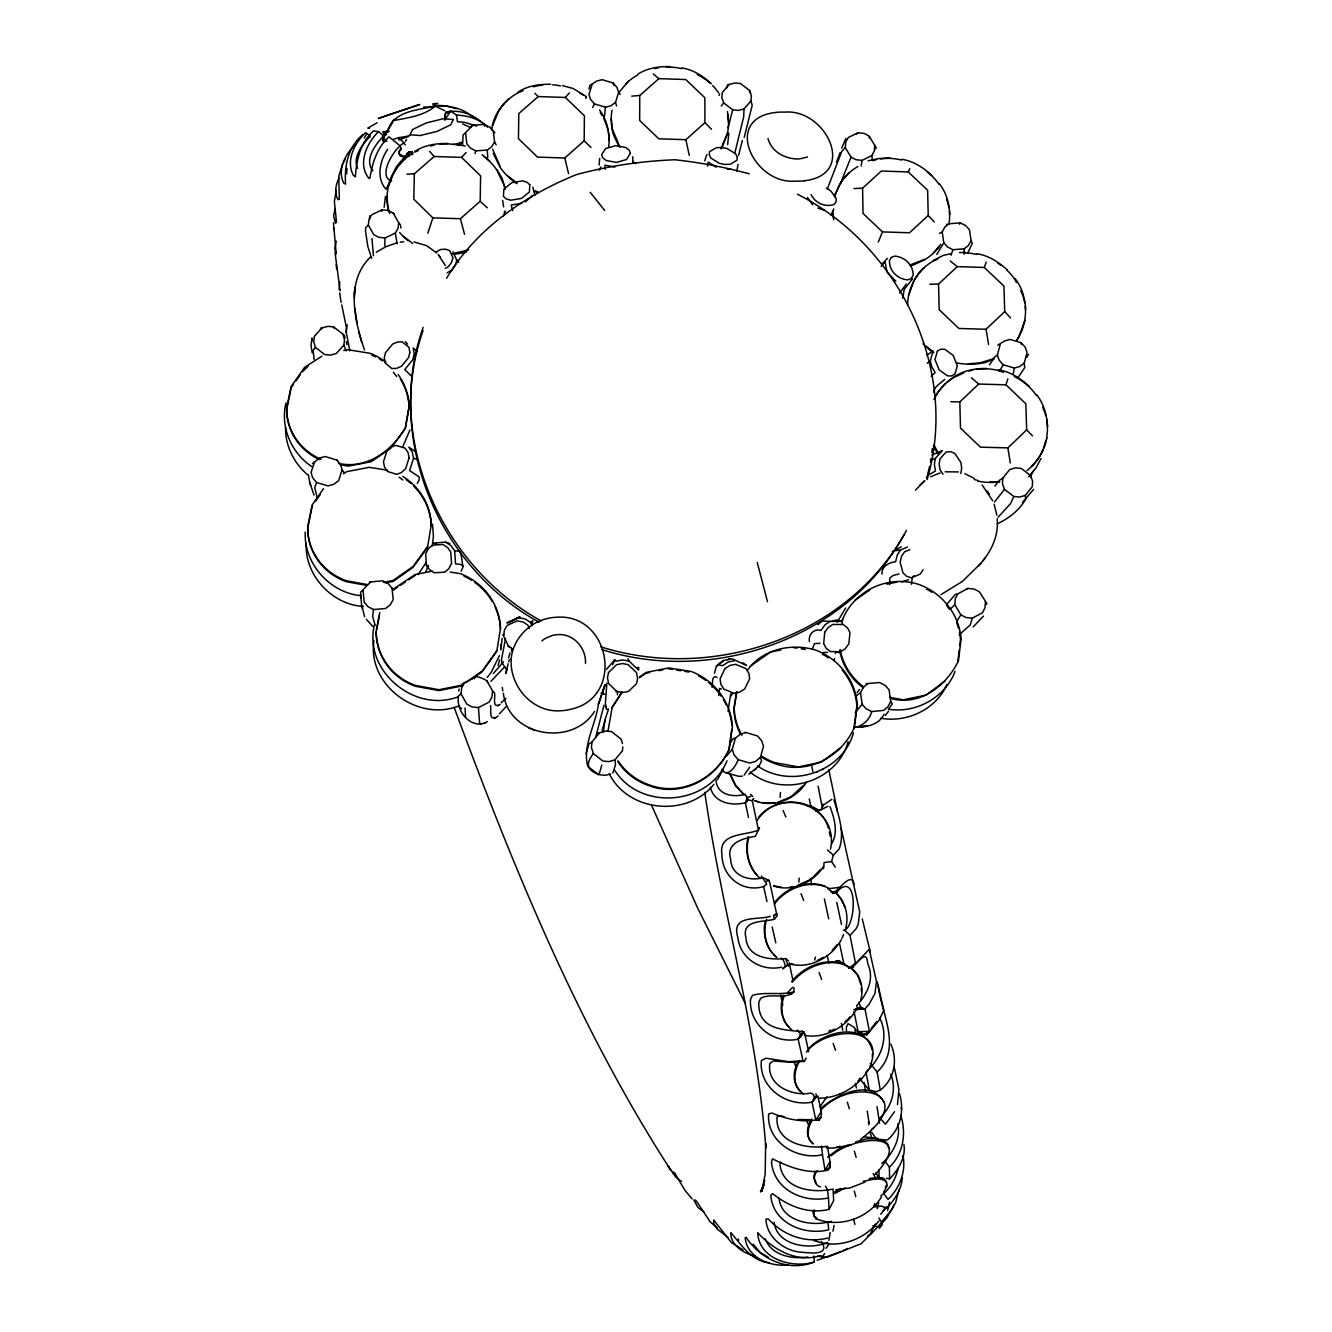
<?xml version="1.0" encoding="UTF-8"?>
<svg xmlns="http://www.w3.org/2000/svg" width="1332" height="1332" viewBox="0 0 1332 1332"><rect width="100%" height="100%" fill="white"/><g stroke="black" fill="none" stroke-linecap="round" stroke-linejoin="round"><path stroke-width="1.5" d="M585.464 663.453C586.446 648.151 573.376 633.2 557.592 634.648A23.626 23.377 45 0 0 552.33 635.481L546.22 637.928A23.443 23.193 46.4 0 0 541.891 640.925M658.857 78.621L639.743 95.538L639.676 120.463L658.791 138.794L685.88 139.694L704.944 122.644L704.861 97.752L685.78 79.554L658.857 78.621L653.279 73.926M886.413 1178.271L889.56 1178.953L889.41 1167.148L884.731 1160.871C893.889 1151.314 900.948 1137.461 897.751 1123.975M462.537 145.404L463.086 135.015L472.977 125.241L484.448 124.442L489.81 127.239L494.805 132.717M603.163 693.855L603.18 691.391M818.081 1096.153C818.264 1102.28 823.992 1113.918 820.046 1117.848M320.596 329.437L320.596 328.305L327.988 326.323L333.733 326.973L344.389 335.298L344.921 338.078M591.042 147.452L584.182 140.826L584.382 115.767L565.351 97.469L538.228 96.553L534.881 93.34M414.369 173.776L413.786 199.201L432.867 217.865L460.406 218.714L480.186 201.299L480.619 175.907L461.571 157.392L434.182 156.493L414.369 173.776L406.909 174.176M487.762 157.609L487.279 150.05L491.658 146.853L494.555 141.958L493.389 131.352M409.024 152.031L412.137 151.865M794.122 987.844L793.622 992.29M484.548 126.174L484.448 124.442M474.358 678.721C474.808 673.909 484.315 679.42 486.779 680.635L492.557 690.942L491.924 697.086L489.127 702.114L478.454 707.592L479.57 722.826L481.385 724.059L485.131 722.577M882.084 574.159C881.018 566.55 889.21 562.304 895.637 561.771L897.202 555.094L900.515 549.999L907.408 547.086M997.385 523.909C997.352 537.545 991.274 550.532 982.766 560.938M825.39 1186.163L827.438 1189.659L828.471 1197.918C803.696 1203.495 773.909 1189.792 771.478 1162.087L772.477 1158.857C789.426 1167.182 807.991 1174.741 827.588 1170.179L829.653 1167.781L829.903 1161.604L827.522 1146.253C807.292 1149.416 775.091 1143.555 777.022 1116.965L779.536 1115.766L783.982 1116.549M349.833 350.882L346.07 331.452L347.219 324.808M718.764 695.554L719.563 688.344L721.395 689.144M333.882 227.655L336.23 253.946L334.732 248.901L336.297 241.159M841.175 828.421L859.723 911.887L858.224 924.242L856.126 928.687L850.016 935.38L855.46 963.086L852.264 968.081L851.747 967.398L869.263 949.35L876.473 981.484L874.924 993.539L869.28 1003.945L864.967 1009.073L853.629 1009.673M933.849 392.457C933.982 386.23 941.008 383.25 944.754 379.304M381.518 211.338L382.118 209.84L388.261 210.556L393.256 213.17L398.718 222.794L398.035 228.471L395.288 233.083L384.948 238.012L384.815 245.821M610.572 773.959L605.377 775.357L598.684 774.641L587.762 766.399L588.111 763.852M872.31 1056.626L872.493 1053.462M1002.796 478.171L1002.447 483.633L1004.461 489.343L1013.802 496.486L1019.496 497.069L1025.34 495.387L1032.283 486.729L1032.616 481.268L1030.585 475.574L1021.261 468.448L1015.567 467.865L1009.756 469.53L1002.796 478.171L999.15 480.436M780.152 797.335L780.469 792.49M985.38 601.798L984.997 607.825L982.467 612.753L972.31 618.165L966.05 617.532L960.855 614.868L954.844 604.778L955.244 598.751L957.791 593.839L967.948 588.444L974.192 589.077L979.37 591.741L986.879 603.546L986.446 604.478M312.52 463.569L319.597 458.008L325.208 456.493L337.695 460.373M364.469 349.95C354.562 320.646 345.105 281.352 370.596 256.959M911.371 584.282L912.353 577.472M613.769 85.165L613.103 82.984L602.131 79.687L596.786 81.036L589.86 85.448L589.01 89.011M712.071 687.445C712.653 684.914 711.455 673.776 717.082 677.472M874.724 145.438L874.308 151.016L871.827 155.544L862.004 160.406L855.993 159.707L851.015 157.126L845.321 147.652L845.753 142.074L848.234 137.546L858.058 132.717L864.052 133.416L869.013 135.981L876.106 147.469L875.79 148.934M354.345 294.322L354.861 287.462L354.379 297.869M613.103 82.984L616.966 87.396L618.631 92.374L615.484 102.414L610.822 105.827L605.461 107.193L604.079 119.763M830.485 849.217C839.676 805.91 780.669 785.114 757.125 820.262M815.867 1093.772L816.916 1096.519L814.451 1097.385L812.054 1102.113L815.783 1119.946L821.178 1117.448L818.914 1120.478L815.783 1119.946C800.732 1122.56 785.763 1118.763 771.927 1113.019L768.631 1113.935C766.416 1141.924 796.952 1160.555 822.477 1154.777L825.041 1170.279L827.988 1169.912L830.069 1167.498L829.903 1161.604L825.041 1170.279L829.653 1167.781M587.762 766.399C582.101 745.154 596.37 723.759 598.667 702.497M812.353 649L814.535 643.589L819.946 643.323M744.188 137.446L752.197 105.361L750.948 100.949L751.398 95.837L749.533 90.443L740.575 83.583L735.031 82.934L727.588 84.882L726.44 88.328M823.526 868.68L824.058 862.553L831.568 861.554L835.347 867.132M599.1 165.051L599.683 158.358M809.423 641.491C808.074 634.681 814.052 628.188 820.945 630.469L824.974 624.825L830.169 621.361L842.207 621.411L836.646 619.979L831.834 621.361M487.529 127.189C479.653 118.748 467.665 115.668 456.493 115.051L450.632 111.105L444.838 119.88L445.387 113.753L447.502 111.788C460.689 109.49 474.758 114.935 483.949 124.492M622.793 746.952L622.46 750.765L614.918 759.873L608.791 761.638L602.863 761.022L593.356 753.562L591.441 747.585L591.991 741.857L599.517 732.783L605.644 731.035L611.555 731.634L621.045 739.077L622.494 743.556M888.477 1148.267C889.193 1143.639 884.781 1140.425 880.735 1139.459M308.491 474.875L309.69 482.4L314.036 495.071M371.944 238.511L373.493 255.627M764.934 922.36C762.637 935.147 766.416 949.217 776.839 957.475M862.004 160.406L861.171 166.067M511.571 651.381L511.621 648.351M972.31 618.165L970.279 624.875L959.207 634.815M727.655 144.622L728.804 133.2M798.8 882.134L799.2 878.138M834.265 660.639L834.465 658.607M728.021 711.338L730.669 694.039M478.454 707.592L472.061 706.926L466.833 704.162L461.055 693.839L461.705 687.678L464.518 682.683L475.174 677.222M603.429 732.051L604.578 721.161L608.541 709.04M617.315 694.805C617.882 693.872 617.365 689.51 616.033 691.841M864.152 1082.516L865.55 1090.958M500.882 649.966L502.131 638.361M997.735 345.204L1004.728 340.925L1010.039 339.46L1021.178 342.707L1025.224 347.269L1027.072 352.431L1024.275 362.92L1019.713 366.55L1014.385 368.048L1013.286 373.626M369.697 215.751L369.597 219.031M833.899 799.849C838.677 815.45 845.121 833.166 839.043 849.2L833.349 855.194L831.568 861.554M374.508 624.425C362.887 670.745 414.735 713.619 458.325 696.753M373.976 640.409C366.849 685.331 418.248 722.677 459.423 705.66M957.825 661.754L959.29 649.733M959.773 645.737L960.505 639.726A62.904 59.757 28.2 0 0 959.423 632.167M321.978 327.888L314.385 336.313L313.703 341.691L315.418 347.319L324.492 354.478L330.253 355.128L336.28 353.546L343.856 345.088L344.505 339.727L342.79 334.099M384.948 238.012L378.788 237.312L373.776 234.682L368.331 225.041L369.031 219.347L371.795 214.752L382.118 209.84M384.132 207.243L385.447 196.487M361.871 605.344L364.568 616.733M930.568 462.37L931.068 458.441M931.817 452.514L932.317 448.568M853.929 728.171L856.842 705.827A63.337 60.806 26.3 0 0 842.057 669.929M432.184 546.053L433.433 536.563L432.5 524.159M586.03 753.662L588.894 743.989L591.991 741.857M346.969 168.348L346.686 173.843M286.064 402.913C279.887 426.839 291.458 452.947 311.621 466.533M750.532 93.24L749.533 90.443M731.768 729.486L728.87 749.933C715.051 780.102 680.186 797.735 648.301 785.43A59.823 57.875 20 0 1 617.798 761.604M731.268 695.937L731.801 692.773L732.767 693.889M902.33 1177.838C901.448 1189.659 894.588 1200.115 886.379 1208.274L881.584 1206.076L876.256 1206.675L874.425 1203.545M458.707 691.025L459.157 689.06M471.245 127.139L471.461 125.791M842.074 623.393L842.69 619.347M860.855 999.699C863.636 988.727 861.371 975.857 851.881 968.764M505.527 638.561L501.565 659.09L501.731 662.254L506.693 669.979L508.125 663.752M714.468 673.11L716.383 666.167L723.609 660.456L732.017 658.774L746.486 665.451L742.523 662.653M736.496 692.424L733.849 708.774A59.64 57.243 26.3 0 0 740.592 734.332M736.862 691.558L734.215 707.941A59.69 57.309 26.3 0 0 741.957 735.331M931.851 455.011L942.407 450.566L935.347 458.391L934.398 464.302L935.43 471.045L927.871 475.291M460.705 554.512L460.023 551.381L454.645 550.715L451.015 545.604L445.487 542.124L433.583 543.073L437.013 544.372M608.108 730.469L612.237 706.976L622.111 691.774M748.8 836.979C744.854 851.514 748.701 868.248 760.156 878.387M960.805 473.459L961.687 468.331L960.872 462.42L954.811 453.463L950.682 451.665L946.17 451.981L940.042 458.741L939.16 463.902L940.009 469.796L943.056 474.225M899.133 1189.626L895.57 1202.746L892.074 1209.273L881.518 1222.06L878.904 1218.097M465.035 707.941L465.584 717.182M736.812 171.195L738.045 164.452M339.81 282.001L339.094 289.111L340.076 290.626L335.031 252.664M766.633 919.213C763.369 930.369 764.618 943.189 771.977 952.497M379.753 612.653L376.19 630.968A59.757 57.476 3.2 0 0 415.401 685.414L439.044 689.726L462.454 685.031M376.59 629.853L379.354 615.617M902.73 298.102L904.212 289.444L912.537 278.887M312.204 506.11L307.742 528.105A59.341 56.493 0.6 0 0 346.353 581.701L365.917 585.281M898.284 1167.981C895.853 1178.753 889.976 1189.376 880.852 1195.836M335.148 208.575L333.583 215.884L335.581 223.21L336.463 221.778L334.382 201.465L336.23 190.309M872.477 160.606L871.827 155.544M1046.885 437.762C1044.987 448.634 1039.293 458.707 1031.501 466.466M822.51 654.595L823.775 652.314L827.622 652.497M707.359 166.084L708.274 162.088L716.4 167.183M1024.924 320.496L1022.144 330.286L1016.899 340.026M814.701 960.106L815.384 957.159M444.838 119.88L445.387 113.753L450.632 111.105M738.611 155.278L742.307 140.526M369.364 582.067L382.734 580.819L388.328 583.766L392.024 588.178L393.19 599.633L390.126 604.978L385.514 608.508L373.509 609.557L372.644 616.516L375.174 625.324M927.122 479.603C959.806 369.031 898.584 245.304 797.418 194.206M728.038 127.872L732.683 109.79L723.709 102.914L721.861 97.519L722.31 92.391L729.303 84.399M734.715 153.48L743.722 116.633L743.972 108.974L750.948 100.949M506.926 668.631L505.727 673.559L506.726 670.362M784.165 996.053C779.703 1007.575 781.551 1022.477 792.157 1030.036M897.518 1104.511L898.9 1089.126L894.255 1067.248M926.672 478.355L929.603 466.367M595.654 737.362L603.979 705.194M908.84 294.955C911.005 284.482 916.416 274.675 924.242 267.382M498.135 665.5L499.583 659.906M601.798 765.151L599.467 773.143M602.097 730.302L605.444 719.779M748.318 836.613C744.605 849.799 747.535 865.017 756.909 875.241M1014.385 368.048L1003.229 364.785L999.183 360.223L997.352 355.045L1000.182 344.555M727.555 133.05L720.845 148.834M475.025 153.613L475.774 150.866L487.279 150.05M762.903 1187.478L760.539 1191.74L763.053 1186.579L761.738 1191.258L764.735 1180.335M761.738 1191.258L765.184 1174.191L765.65 1143.405L765.817 1147.918C757.225 1027.688 721.728 911.454 704.795 792.374M931.135 376.19L935.164 372.627L931.767 366.75L930.285 360.922L933.033 351.099L926.906 355.111M745.92 732.567L740.309 734.198L735.431 738.111L732.234 749.333L734.065 754.844L738.211 759.673L749.866 763.053L755.494 761.421L760.356 757.492L763.519 746.27L761.688 740.759L757.542 735.947L745.137 732.284M423.143 327.456C383.882 437.512 440.875 565.567 541.175 620.962M492.34 125.641C494.655 115.135 500.865 105.777 508.891 98.718M811.821 1118.98C806.776 1125.773 804.944 1137.295 812.736 1142.939M388.494 185.498C390.892 174.792 397.302 165.351 405.477 158.175M423.06 330.652C384.432 439.443 439.227 567.432 539.06 622.211M409.906 429.986L403.013 446.27M508.558 657.925L510.039 652.896M598.301 704.445L604.894 684.981L598.934 703.08M612.637 664.718L614.934 659.756L615.85 661.255L622.693 659.923L629.07 661.122L638.644 670.096L638.711 667.498L637.479 667.548M866.083 683.666L879.603 682.533L885.264 685.447L889.11 689.859L890.725 701.398L887.911 706.826L883.499 710.422L871.644 711.588C870.096 719.18 863.286 725.257 856.026 727.289C866.483 727.255 879.12 724.758 883.998 714.285M780.702 1162.02L779.919 1164.668C783.133 1189.593 812.97 1193.439 833.033 1189.093L833.665 1200.448L829.203 1209.323C808.591 1214.434 788.461 1206.326 772.593 1193.622L770.778 1195.387C772.876 1223.226 804.395 1235.946 828.77 1229.769L827.871 1222.16L831.318 1221.277M503.563 216.117L505.044 211.139M1043.855 447.302L1045.986 440.126M877.305 982.017L883.815 1010.439L878.937 1020.445L866.533 1035.314L865.45 1034.231L862.836 1035.547L858.158 1031.701L854.028 1011.621M585.73 98.418L586.213 96.886M1032.5 435.88L1026.656 429.886L1025.84 403.762L1005.976 384.815L1007.824 378.821M939.426 233.416L942.207 232.018L944.871 227.023L949.067 223.776L960.339 222.86L965.75 225.657L969.446 229.803L971.061 240.543L968.397 245.521L964.218 248.801L952.913 249.717L951.048 255.195M834.598 196.587L838.81 185.947A56.277 51.915 69.6 0 1 857.858 166.567M869.147 137.995L869.563 136.663M389.477 182.601L386.047 189.277C375.924 178.288 379.803 160.656 387.645 149.334M592.124 84.449L588.944 94.472L590.592 99.45L594.472 103.896L605.461 107.193M508.757 661.771L509.423 659.69M1013.802 496.486L1010.672 503.446L998.051 517.266M414.685 451.098L408.807 447.136L412.304 452.214L413.569 458.141L409.59 470.612L419.13 476.906L419.147 479.97L417.266 483.399M845.054 930.702C849.433 917.498 846.136 901.414 835.131 892.34M425.79 572.294L428.188 565.284M427.822 233.2L432.867 217.865M336.596 459.89L340.542 464.568L342.158 469.88L338.594 480.669L333.633 484.382L328.005 485.897L316.583 482.5L312.654 477.788L311.039 472.477L314.635 461.705M964.052 254.262L964.218 248.801M603.413 689.926L605.094 684.948M462.121 684.099L464.518 682.683M704.711 160.772L706.892 154.395M749.616 767.215L744.155 775.091M848.134 741.724C837.245 782.234 782.05 798.551 750.082 772.011M853.479 732.75C842.706 772.244 790.409 789.177 757.409 765.833M815.384 1171.294L813.519 1177.122L816.333 1183.415M814.635 1210.738L813.686 1215.3L816.017 1218.797C839.61 1228.187 868.447 1218.663 881.518 1196.869M1010.555 317.898L1004.711 311.655L1003.945 286.064L984.298 267.466L986.246 262.104M532.284 623.293L532.867 620.762L530.419 622.344L524.991 618.897L518.265 617.665L506.876 622.926L520.113 617.149M499.417 655.627L491.208 672.31L487.262 677.389M835.247 653.446L836.413 651.881M447.169 112.687L447.502 111.788M840.126 152.597L836.463 162.288M835.031 194.405L841.957 180.603L849.15 172.594M392.108 176.59L388.494 186.214A57.076 49.484 43.1 0 0 388.744 211.771M840.326 183.916L851.015 157.126M841.741 148.185L845.82 138.411M597.285 734.365L597.985 732.8L599.517 732.783M885.414 1187.278L886.096 1185.513M830.385 891.075L832.966 893.322L833.349 892.373C838.86 891.075 851.364 870.395 854.062 884.465M827.788 888.81L839.543 887.328L836.446 893.039L832.966 893.322M390.159 180.519L396.486 166.6L409.041 151.698M811.787 1121.128C807.542 1127.988 805.743 1138.727 813.336 1144.038M783.599 995.237C779.337 1005.727 780.652 1019.113 789.16 1027.205M398.618 139.61L398.967 138.728L402.514 141.275L405.311 144.922M894.255 1204.561L886.995 1217.664L878.604 1226.922L872.793 1225.773M878.288 242.041L882.483 231.918L863.036 213.42L862.587 188.195L881.318 171.045L908.224 171.928L927.638 190.293L928.221 215.484L934.215 221.928M1028.421 354.312L1026.939 357.242M718.98 95.438L719.596 93.989M827.455 188.628L841.807 151.282L845.321 147.652M759.54 827.638L755.41 836.296C743.589 838.294 725.607 842.657 730.602 858.924C731.052 875.973 749 881.551 763.086 877.738L768.947 880.352L769.913 883.166L777.105 916.083L774.475 918.547M841.941 938.361L843.606 934.515M831.118 215.185L833.849 208.941M339.194 177.639C335.847 184.299 333.949 192.924 338.028 199.667L339.31 199.284L338.744 176.34L342.657 163.919M1033.632 489.36L1022.377 502.614M983.532 616.067L973.226 626.873M316.583 482.5L314.785 487.712L317.033 497.152M856.459 134.182L858.058 132.717M1043.322 449.084L1041.174 453.762A57.459 48.618 -6.5 0 1 1026.972 470.546M908.224 171.928L909.756 168.681M831.634 843.822C838.527 832.617 834.365 818.031 829.969 806.626M799.433 1061.371C793.422 1071.378 792.174 1086.995 803.496 1093.838M806.21 1058.124L804.312 1061.354L802.996 1060.805L798.168 1039.176L800.565 1034.231L804.378 1031.95C784.548 1029.619 757.275 1030.552 758.907 1001.98L760.589 998.401C770.429 992.473 785.747 1000.032 794.038 991.824C780.469 995.454 765.517 991.541 752.48 995.337L750.449 999.633C749.117 1025.057 773.542 1044.588 798.168 1039.176L803.246 1033.316L802.014 1030.668M841.308 939.643C831.684 957.242 810.189 969.213 790.142 964.068M936.779 254.412L943.805 242.757L942.207 232.018M946.769 684.615C936.18 709.407 906.759 723.026 880.752 718.198M955.077 671.361C945.32 697.585 915.75 713.736 888.394 709.19M875.357 1223.975L869.596 1235.264L861.238 1243.655L826.872 1257.358L817.232 1256.143M392.957 174.942L394.672 171.645A57.159 54.229 56.4 0 1 413.17 153.03M959.49 224.209L960.339 222.86M592.557 107.576L594.472 103.896M612.82 773.06L615.517 764.868L614.918 759.873M444.605 110.623L435.231 106.144C418.564 110.056 394.106 110.739 387.945 130.103L393.673 119.913L382.6 139.41M837.212 622.094L845.687 607.975M871.644 711.588L865.967 708.657L862.12 704.245L860.522 692.673L863.352 687.279L867.781 683.699M814.202 1209.806L812.903 1212.27L814.202 1216.283M967.898 252.764L972.36 243.29L971.061 240.543M738.211 759.673C735.897 765.933 727.838 778.754 721.594 769.33M721.711 148.485L727.389 133.766A56.144 49.95 -31.9 0 0 727.638 114.019M1031.184 477.572L1030.585 475.574M815.733 811.038L821.045 809.723L823.559 804.994L831.817 799.333M1030.285 476.706L1033.749 470.313M1041.025 458.524L1035.78 468.198L1028.67 476.673M856.06 1010.039C845.82 1027.155 824.841 1039.143 804.678 1035.397M760.539 1191.74L764.268 1184.864M1021.111 344.255L1021.178 342.707M883.582 1192.323L887.295 1185.663L886.23 1181.584C879.57 1176.589 870.645 1180.102 863.269 1181.301M933.932 399.45L937.911 392.174L945.137 383.799M869.863 1066.949C887.745 1022.21 823.442 1027.938 806.459 1052.197M727.022 760.822C708.974 805.627 640.426 811.221 614.751 770.329M717.432 779.72L723.11 769.513M960.855 614.868L956.992 621.045M461.038 571.278L462.953 567.199L460.939 552.996M1003.229 364.785L999.416 371.445M798.984 1060.622C792.823 1069.596 791.807 1083.599 800.698 1091.258M599.167 170.213L600.982 167.016M426.273 562.254L418.032 574.691M894.555 1111.687L885.48 1124.241L879.686 1117.615M361.805 607.892L360.572 592.207L370.746 581.868M828.904 1031.784L829.969 1030.019M343.539 162.454L345.304 159.507M868.098 1069.996C858.108 1086.945 838.394 1098.284 818.73 1098.217M906.476 530.369C849.3 636.246 713.103 682.5 600.582 646.753M730.219 743.09L733.133 738.644L735.431 738.111M904.028 534.765C847.152 638.577 713.02 685.048 601.964 649.6M888.694 711.188L885.281 715.417M619.114 92.241L628.637 80.919M843.372 930.285L844.788 930.252C856.842 923.609 857.758 868.048 836.063 892.79M405.361 141.475L406.61 139.477M842.224 620.279C854.145 590.059 888.927 574.192 919.613 584.715A62.97 59.807 28.2 0 1 961.121 638.811L958.424 660.872C946.652 685.747 919.48 706.526 891.058 698.517M989.509 364.868L994.504 357.176L997.352 355.045M726.306 756.31L732.234 749.333M747.468 670.329C762.337 648.934 791.724 642.74 815.9 650.183A63.403 60.856 26.3 0 1 857.342 704.978L854.411 727.339C841.041 757.758 806.276 775.807 774.342 763.386A59.64 57.243 26.3 0 1 761.438 757.042M946.469 225.225L947.218 224.076M612.004 707.825L621.861 692.64M851.747 967.398C857.375 964.385 866.749 947.335 867.681 963.635C874.891 979.053 867.182 994.371 856.626 1005.76L857.725 1008.391L864.967 1009.073L869.413 1031.318L862.836 1035.547M817.898 624.675L822.194 621.012L830.169 621.361M923.159 569.696L920.229 574.109L911.338 577.805L906.576 576.257L902.996 572.877L900.132 562.154L901.564 556.326L904.478 551.898L909.889 549.65M821.211 1111.754L815.783 1119.946L818.964 1119.879M819.913 1107.009L826.856 1096.736M446.603 278.271C475.74 229.171 524.075 195.954 576.09 174.725C608.341 165.884 641.574 161.089 674.974 159.757C700.033 162.504 724.858 167.216 749.2 173.776M323.46 488.694L312.121 505.061L307.659 527.089A59.407 56.543 0.6 0 0 346.32 580.735L367.848 584.665M315.601 501.215L320.13 494.672M293.44 384.498L291.192 387.712L286.746 409.24A58.791 55.361 1 0 0 319.397 459.607M295.704 381.302L300.2 374.908M302.447 371.711L308.158 366.267M802.996 1060.805L788.627 1061.687L765.9 1058.224L761.355 1060.555C758.691 1087.628 786.779 1107.275 812.054 1102.113L816.549 1095.736M809.523 1122.41L811.205 1120.029M496.903 650.482L482.384 670.779L465.784 682.65M875.107 1174.524C917.998 1128.737 852.48 1136.263 831.185 1155.86M315.418 347.319L313.103 350.566L314.169 359.474M427.555 546.553L413.003 566.5L393.106 580.452L383.4 582.367M823.692 866.333C813.469 882.467 792.607 892.174 773.942 886.13M392.124 446.486L405.361 428.621L409.09 407.226A62.438 58.791 1 0 0 400.333 378.971M806.576 782.001C796.22 798.984 773.959 808.291 755.011 800.832M1017.548 378.288L1024.691 367.699L1024.275 362.92M906.359 284.032L899.649 292.94M594.488 711.455C572.377 747.052 508.724 736.812 503.363 693.289M886.579 1206.809L880.702 1214.135M994.921 486.047L998.084 481.818M820.612 869.396L813.552 876.539M940.842 244.322L933.566 252.747M774.242 904.245C786.346 887.878 810.306 878.621 829.22 888.511M836.912 944.888L832.25 950.249M871.278 1028.437L876.556 1021.727M817.432 1170.612C812.736 1175.174 813.286 1185.214 820.479 1186.879M857.092 692.573L859.506 689.493M889.41 1167.148C903.329 1153.978 906.509 1133.465 900.848 1115.716M881.784 1222.243L871.011 1234.115A599.933 108.275 69.1 0 1 867.632 1235.63M859.307 1078.421L869.28 1089.992L876.056 1091.707L880.302 1090.192L877.122 1072.01C902.513 1048.317 881.334 1013.552 878.138 985.597M994.471 502.047L1004.461 489.343M803.512 785.331L790.875 796.869L779.02 801.781M593.356 753.562C586.796 762.62 584.914 769.197 598.551 774.475M940.925 594.655L962.387 581.435L980.768 563.369M915.467 490.109L924.841 480.636L920.129 484.798M978.554 566.117L984.997 558.175M950.132 609.157L954.844 604.778M856.16 695.837L860.522 692.673M721.211 105.944L723.709 102.914M855.227 712.62L862.12 704.245M614.601 659.923L606.46 669.363M848.884 968.347L855.46 963.086M503.429 661.837L493.356 673.493M792.29 982.2C805.544 966.399 829.853 956.476 849.2 966.982M848.084 1019.013L849.883 1016.899M880.286 1117.598C891.891 1106.559 896.852 1089.376 890.808 1074.241M774.641 902.563C785.963 887.678 807.025 879.436 825.041 886.196M798.168 1039.176L803.129 1033.399M966.383 588.927L967.948 588.444M878.904 1220.945C864.518 1240.159 837.245 1249.599 814.352 1240.558L813.269 1239.726M888.627 709.107L892.29 703.979L890.725 701.398M812.054 1102.113L816.916 1096.519M532.517 195.521L525.274 201.948M565.351 97.469L569.33 92.974M386.746 134.382L383.599 135.831L378.521 131.652C366.7 143.04 357.159 163.953 368.897 178.388L369.946 178.055C372.294 162.854 377.156 147.419 389.061 136.796L399.833 145.704L400.716 147.769M889.56 1178.953C898.284 1169.929 906.076 1157.591 903.912 1144.521M368.148 138.262C361.471 146.137 352.714 157.642 357.542 168.315M506.41 706.326L499.367 713.835M504.861 666.683L490.925 681.301M881.185 266.367L885.114 262.004L887.029 272.161L895.87 281.302M383.599 135.831C375.607 144.422 363.836 159.574 372.877 170.879M758.524 817.682C776.34 793.472 820.062 797.768 828.471 828.221M713.869 784.365C687.179 817.582 628.538 812.403 609.29 773.825M946.419 604.728L955.394 594.372L957.791 593.839M880.302 1090.192C894.371 1079.003 897.984 1060.438 890.892 1044.155M461.571 157.392L466.083 152.564M354.928 144.805C345.304 154.395 336.863 170.013 343.856 183.333L345.571 184.066C344.239 166.2 348.068 146.97 362.52 134.848M857.841 1081.201L860.622 1078.254M791.724 981.384C804.245 966.133 826.19 957.059 845.387 964.318M882.933 1211.188L884.648 1209.622L884.465 1207.408M882.467 263.453L887.445 258.375M792.84 987.195L787.578 992.507L791.674 994.172M505.877 698.318L501.215 702.797M435.231 106.144C423.942 115.967 407.093 117.949 392.857 120.696M748.85 774.292L759.207 765.684L761.621 760.838L760.356 757.492M1005.976 384.815L978.67 384.049L959.823 401.914L960.489 428.072L980.402 447.152L1007.858 447.902L1026.656 429.886M368.331 225.041L365.734 227.506L365.517 231.019L367.832 246.47L371.645 258.291M984.298 267.466L957.258 266.633L938.561 284.082L939.177 309.707L958.857 328.455L986.046 329.254L1004.711 311.655M820.878 1110.105C852.93 1075.523 921.528 1092.989 860.539 1139.376M928.221 215.484L909.523 232.767L882.483 231.918M808.84 1048.484C823.542 1031.667 865.384 1021.128 872.16 1050.182M844.971 1021.811L847.035 1019.946M881.767 1163.502L884.731 1160.871M538.228 96.553L518.797 113.57L518.448 138.661L537.512 157.109L564.768 157.992L584.182 140.826M461.055 693.839L458.424 696.103C456.21 709.273 467.049 725.174 481.385 724.059M761.305 876.056L766.799 884.048L763.619 886.546C742.19 892.973 722.011 876.539 721.944 854.628C718.131 832.55 745.121 835.847 758.491 830.086L752.297 800.782L748.534 799.999L745.354 802.713C731.801 806.226 713.835 802.88 710.356 787.129M718.115 664.735L716.383 666.167L723.609 660.456L718.115 664.735L722.51 665.7L728.404 661.937L734.681 660.689M901.814 581.967L908.707 579.62M810.239 879.22L812.42 877.438M820.279 1109.007C835.247 1094.987 871.045 1077.938 883.699 1102.063M953.512 377.189L947.252 381.934M927.222 363.32L930.285 360.922M871.478 1129.469L874.375 1127.222M834.248 1192.223L841.108 1188.494M945.004 681.002L926.023 695.138L903.246 699.8L889.626 697.302M840.659 747.785L821.345 762.137L798.301 766.899L774.741 762.603A59.69 57.309 26.3 0 1 761.837 756.243M472.344 678.787L482.301 671.661L496.786 651.381L500.532 628.238A63.47 61.039 3.3 0 0 460.406 573.676L450.149 572.044M827.655 1157.125L837.029 1150.032L848.051 1144.904M750.299 666.167L770.679 652.014L780.835 649.983M854.728 600.466L869.746 590.009M390.925 448.101L371.195 461.721L348.135 466.133L340.393 464.718M639.726 676.839L646.103 672.444L668.681 667.915L691.258 671.478A63.603 61.522 20 0 1 732.417 726.606L729.237 749.117C715.384 779.32 680.486 796.969 648.584 784.648A59.89 57.925 20 0 1 618.031 760.822M639.46 677.705L645.837 673.326L649.583 672.56M376.273 252.231L385.914 246.686L396.819 242.874M394.106 588.577L415.151 574.508L432.167 571.195M394.106 589.543L397.336 587.379M400.566 585.214L405.411 581.984M408.658 579.82L415.118 575.491M343.49 473.759L346.72 471.645L369.314 467.332L387.645 470.263M321.961 356.127L304.612 367.332L291.092 386.546L286.63 408.108A58.841 55.411 1 0 0 321.145 459.34M823.392 957.325L817.182 960.655M404.412 142.807C395.071 146.686 376.623 176.19 391.575 181.102M809.14 880.102L797.518 885.414M754.495 769.929L756.36 768.78M495.121 717.415C488.844 720.462 491.375 708.857 490.526 705.577M445.238 268.415L448.468 266.55L451.531 262.371L452.947 257.609L449.6 250.583L445.654 249.201L440.459 249.517L435.697 252.248M447.086 272.844L451.864 270.113L455.328 265.284L456.893 259.807L458.674 262.487M835.88 960.722L839.077 960.688L849.3 967.848L852.663 967.598M821.045 809.723L827.905 806.326M954.178 376.806C963.702 370.479 975.324 368.265 986.612 368.481M933.216 260.523L943.272 255.411L950.299 253.846M518.098 92.025C527.705 85.731 539.443 84.049 550.732 84.282M414.835 151.382C424.575 145.038 436.446 143.273 447.885 143.49M637.728 74.276C647.235 68.032 658.841 66.35 670.013 66.6M498.168 705.161C492.107 707.392 495.787 695.77 494.455 692.74L492.557 690.942M912.903 576.49L914.318 575.707M845.204 1187.844L834.814 1193.472M727.588 659.773L729.836 658.574M993.755 359.324L985.214 362.504A56.66 43.407 12.7 0 1 956.309 362.853M519.563 616.699L508.707 622.76M892.29 551.481L901.314 546.869M924.724 259.29L909.54 265.168M930.502 476.773L940.026 472.96M842.806 1250.914L847.652 1248.467M458.724 144.256L462.454 142.424M839.027 1094.538L840.425 1093.872M830.918 1030.885L834.731 1029.12M963.635 372.977L953.879 377.422A57.026 52.631 77 0 0 935.63 395.937M864.967 1009.073L860.705 1007.042L854.994 1009.24M937.761 259.057L932.916 261.205A56.543 52.065 73.4 0 0 913.902 280.919L908.557 295.621A56.46 46.853 54.7 0 0 907.675 304.612M816.416 772.194L817.548 771.694M822.194 769.563L823.409 769.03M997.102 523.776C1008.74 518.747 1019.23 510.223 1025.69 499.267L1025.34 495.387M813.985 1255.943L814.352 1261.987C788.627 1272.393 760.622 1259.389 746.02 1237.278L745.171 1237.761C746.952 1257.691 770.379 1267.098 788.144 1264.901M864.901 1182.15L849.716 1188.011L835.763 1189.726M930.502 460.472L935.347 458.391M827.738 1242.39C809.423 1250.382 776.922 1245.62 774.108 1222.31M807.475 156.976L799.7 158.874A21.945 14.868 20.5 0 1 795.038 158.874L793.256 158.658A27.855 18.864 20.5 0 1 787.212 157.276C778.288 154.695 770.312 147.719 767.998 138.528M414.801 152.114L418.215 150.716M523.043 90.726L518.015 92.774A56.693 53.28 59 0 0 498.251 112.038L492.291 126.39A56.577 48.218 44.9 0 0 491.591 129.82M841.058 1251.614L817.115 1260.305M873.792 1205.543L875.957 1204.694M377.123 122.81L367.815 128.088L369.513 128.305M408.891 156.344L406.693 153.63L412.137 151.515M994.405 358.391L980.086 362.903L968.314 363.819M750.665 796.403L747.435 797.568L745.354 802.713L748.501 817.482M878.804 1206.193L874.341 1206.809M765.883 881.401L768.947 880.352M468.714 249.883L451.698 253.863M910.955 265.984L924.458 259.94A56.394 45.937 -9.3 0 0 939.493 246.42M855.527 1142.04L866.016 1138.91L878.088 1138.527L864.302 1136.779M466.816 251.865L463.203 252.797A56.693 43.123 3 0 1 453.613 254.196M836.596 1147.168L840.176 1146.253M743.972 108.974L738.228 110.439L732.683 109.79M899.05 573.975L893.206 575.441L889.809 578.038L889.609 584.615M868.131 160.789L878.67 158.541L890.159 158.009M462.387 685.897L438.994 690.592L415.368 686.28A59.707 57.409 3.2 0 1 376.19 631.884M658.99 670.679L662.753 669.929M814.352 1240.558L815.384 1240.358M886.796 584.132L896.836 582.134M453.213 144.439L461.921 142.74M385.331 582.95L393.09 581.435L412.97 567.482L427.505 547.552L431.285 524.675A63.087 60.057 0.7 0 0 402.73 476.373M821.178 1255.61C796.686 1263.069 773.709 1250.015 757.692 1232.733C758.874 1259.406 792.49 1268.697 814.352 1261.987M742.374 776.14L739.06 776.373L726.107 772.926M502.68 634.914L503.912 634.681M343.756 350.483L347.835 349.717L370.03 353.28A62.504 58.841 1.1 0 1 385.93 362.121M770.296 916.299C757.791 920.479 730.752 914.168 737.795 937.212C740.076 958.84 761.288 971.794 781.817 967.149M789.626 887.328L793.639 886.629M829.103 1209.339L828.471 1197.918M827.622 1238.044C805.727 1243.722 783.233 1235.313 768.281 1218.947L765.967 1219.163C766.499 1236.229 782.4 1249.616 798.617 1251.963C807.192 1252.48 831.235 1257.058 821.494 1241.474M521.778 203.28L511.155 205.045L512.803 210.623M804.328 180.769C858.357 174.575 825.624 108.175 784.515 112.154A40.426 30.186 19.5 0 0 776.023 112.421C721.511 118.198 754.162 185.315 795.72 181.085A40.376 30.07 19.4 0 0 804.328 180.752M999.749 481.435L989.809 482.117M400.283 242.191L403.746 241.741M894.555 550.765L900.515 549.999M856.026 727.289L866.916 725.94L853.945 727.555M945.221 471.794L958.357 471.928M775.074 802.713L762.453 802.663M869.213 1178.57L877.288 1177.322L884.465 1179.02L886.579 1182.649M827.871 1222.16C809.64 1226.356 781.135 1220.512 779.087 1198.301M804.312 1061.354L791.724 1062.337L773.326 1061.005L769.796 1063.402C766.683 1085.83 792.44 1096.686 811.121 1093.056L813.419 1094.688L814.451 1097.385M631.768 96.137L639.743 95.538M836.796 892.124L833.349 892.373L829.187 889.709M788.577 960.805L785.647 958.59C769.763 959.939 747.169 958.291 745.853 937.412C741.391 919.396 764.118 922.26 774.675 919.197L773.775 916.782M807.891 1257.008C792.34 1259.473 771.111 1255.46 765.334 1238.827M866.916 1034.098L863.652 1034.281L858.158 1031.701L862.77 1034.148M508.075 646.536L509.523 646.47M811.338 1119.762L797.801 1119.496M423.543 107.076L432.8 106.976M853.995 188.561L862.587 188.195M727.239 169.281L730.386 169.147M869.413 1031.318L858.158 1031.701L861.804 1032.966M433.1 105.128L445.787 105.794L456.343 108.675M929.703 284.199L938.561 284.082M959.473 252.547L965.35 252.481M808.224 805.893L810.672 805.86L819.38 810.439M950.815 401.698L959.823 401.914M875.907 1172.876L879.07 1177.788L882.916 1177.888M826.273 1147.851L833.249 1148.101L851.231 1145.037L849.583 1144.721M445.487 112.121L449.383 112.321M438.478 105.894C450.599 105.794 463.419 108.525 472.577 116.966M445.487 542.124L449.85 543.489M383.45 132.884L385.83 133.133M781.218 887.195L773.576 885.83M361.255 595.704C329.986 593.056 303.679 563.553 305.244 532.067M363.519 606.46C331.835 604.678 304.578 575.174 306.194 543.289M793.006 647.535L797.085 648.185M801.165 648.817L805.244 649.467M668.381 668.797L672.493 669.447M676.589 670.096L680.685 670.745M684.798 671.395L688.894 672.044M406.693 153.63L412.787 154.645M414.002 241.925L426.59 245.637L436.796 252.997M789.726 963.602L793.439 964.268M338.411 463.27C365.967 469.98 392.391 450.815 405.378 427.505L409.124 406.077A62.504 58.841 1.1 0 0 398.168 374.608M769.347 1262.769C751.331 1261.271 741.441 1244.754 730.868 1232.699C729.936 1244.554 743.905 1253.728 754.861 1255.959M614.868 167.099L604.961 165.168L605.078 169.214M816.017 1218.797L817.199 1219.03M378.521 131.652L373.709 130.852C360.14 142.374 356.576 160.29 355.328 176.89L353.28 175.125C345.587 160.356 354.662 143.007 365.667 132.584L370.379 136.031M681.634 67.899C693.04 69.58 702.996 76.091 711.338 83.749M901.814 159.307C913.302 161.022 923.309 167.566 931.734 175.275M562.404 85.598L573.26 88.528L586.247 96.537M977.089 253.779C988.66 255.544 998.767 262.138 1007.258 269.913M459.657 144.805L465.234 146.104M600.915 693.323L604.811 694.238M998.467 369.813C1010.139 371.645 1020.395 378.271 1028.953 386.163M839.31 652.68L836.879 651.981M534.065 191.425L537.728 192.424M627.905 658.574L629.07 661.122M486.779 680.635L487.895 682.683M974.258 479.437L977.988 480.552M534.082 190.593L537.795 191.708M754.678 800.682L758.557 801.897M817.831 208.075L824.025 210.173M1003.512 372.344L998.118 370.413A57.109 56.427 -81.3 0 0 976.606 369.414M426.456 565.551L428.621 566.383M964.834 473.676L974.025 478.271M528.638 727.821L534.249 730.169M413.569 458.141L418.181 460.056M461.705 708.707L459.557 707.059M476.656 126.09L464.435 122.311L457.442 121.745L456.493 115.051M768.181 1257.108L760.455 1252.813L753.146 1244.138M462.687 123.926L470.196 127.439M743.006 1249.849L731.218 1242.39L713.736 1220.029L713.652 1223.192L716.866 1228.787L727.988 1237.428M952.913 249.717L947.485 246.92L943.805 242.757M475.774 150.866L470.396 148.068L466.816 143.939L465.667 133.317M373.509 609.557L367.898 606.609L364.202 602.181L363.07 590.709M681.651 1181.551L675.857 1177.255L667.998 1165.916L670.745 1170.129C578.071 1026.589 513.186 867.199 454.179 707.475M392.024 588.178L393.889 590.093M826.34 188.095L830.852 190.992L836.213 198.535L836.03 202.131L833.999 204.545C825.041 207.392 815.117 203.063 811.121 194.555M513.153 649.283L508.458 646.22L503.613 635.913L504.445 630.036L507.192 625.391L517.166 620.862L523.026 621.977L527.755 625.024L529.403 628.504M704.228 1212.336L697.918 1207.358L693.872 1200.099L695.471 1200.032L697.468 1202.563L710.123 1221.827L717.498 1228.104M933.799 352.264L926.04 346.17M632.75 161.422L635.897 163.586M516.849 182.967L507.758 175.891M412.704 243.54L403.613 236.363M815.034 1216.682L816.633 1217.798M393.256 213.17L394.239 213.886M482.084 154.695L489.577 160.906M399.167 477.206L402.83 480.02M950.232 260.989L957.258 266.633M797.352 1030.052L800.565 1034.231M333.733 326.973L334.182 328.321M971.461 377.788L978.67 384.049M851.431 968.164L857.758 975.357L860.788 984.315M744.272 794.771L735.913 785.68L730.252 774.158M743.822 794.571L735.147 785.331L729.819 773.959M827.538 849.983L833.349 855.194M417.249 351.615L413.17 347.952L414.169 353.713L412.937 359.54L404.745 369.597L412.337 377.023M307.892 474.991C294.039 463.386 285.115 445.687 285.564 427.455M480.186 201.299L487.346 207.825M822.677 804.178L823.559 804.994M372.827 626.49L366.283 619.247M773.676 954.445L776.439 957.009M692.224 1198.95L684.981 1190.425L674.625 1172.793L672.61 1171.644L673.409 1174.158M750.482 794.372L752.763 796.519M462.937 565.983L460.589 564.385L455.577 563.869L454.645 550.715M844.788 930.252L850.016 935.38M342.158 469.88L344.322 472.877M704.944 122.644L711.471 129.287M405.378 341.691L407.625 344.106M982.117 484.981L992.706 500.782M429.603 151.365L434.182 156.493M398.718 222.794L400.482 224.808M438.178 254.595L445.338 265.451M438.844 255.328L440.326 257.059M837.312 894.338L841.707 900.232L844.704 907.025M877.122 1072.01L870.296 1063.485M858.224 1032.55L853.695 1027.039L848.051 1023.642L846.303 1027.222L846.486 1030.818M590.243 192.341L604.661 210.456M393.34 372.211L396.67 376.573M618.631 92.374L620.196 94.489M807.375 197.419L812.587 204.795M871.661 1132.35L876.589 1139.31L887.378 1140.026C900.948 1128.537 904.395 1110.205 899.516 1093.705M883.932 1193.655L888.044 1199.466C899.566 1188.211 906.326 1171.627 902.946 1155.51M1015.001 278.538C1022.027 287.279 1025.091 298.568 1025.657 309.64M939.376 183.749C946.286 192.391 949.283 203.513 949.783 214.419M1036.779 394.955C1043.888 403.912 1047.019 415.368 1047.601 426.656M988.66 493.456L987.045 491.142L989.16 494.205M599.55 109.973C606.11 118.681 609.007 129.704 609.157 140.493M879.736 1017.881C889.193 1037.178 881.501 1058.157 866.033 1071.977L869.28 1089.992M496.936 169.464L502.214 178.521L505.377 189.227M343.856 345.088L346.137 350.849M933.299 446.12L938.144 454.046M938.394 453.38L933.948 444.821M619.064 146.52L613.636 135.298A56.21 47.269 47.1 0 1 612.037 110.123M619.996 147.186L612.404 129.221L611.271 118.565M500.399 167L492.64 149.251M494.555 141.958L496.153 144.755M785.647 958.59L788.461 966.316M452.947 251.715L457.026 260.806M1016.466 282.501L1014.651 279.171A57.01 55.794 -29.1 0 0 1007.075 270.296M744.954 1002.813L697.618 907.974L651.564 805.327M600.299 112.354L602.031 115.634M873.176 1173.559L875.857 1178.787M738.178 1238.943L738.81 1240.159M806.792 1121.294L808.624 1124.957M530.419 622.344L532.051 625.74M1020.778 290.776L1022.227 293.989A57.01 52.264 -23.7 0 1 1023.392 297.369M1042.623 407.326L1044.105 410.622A57.526 53.48 -22.9 0 1 1045.787 415.834M748.534 799.999L745.104 794.272C733.383 797.718 716.899 795.137 715.983 780.119M871.927 1137.994L869.779 1131.667M783.149 810.555L785.83 816.982M860.705 1007.042L858.857 1002.347M605.361 706.043L606.809 709.49L605.361 703.479L606.859 683.033M604.628 120.563L606.543 125.258A56.277 49.85 -35 0 1 607.958 130.236M901.098 1107.525L901.614 1109.373M794.038 1061.937L796.22 1067.398M801.032 893.689L803.712 900.432M819.08 972.493L821.594 979.403M395.288 233.083L397.169 243.706M493.256 153.413L500.349 167.732A56.36 43.606 25.8 0 0 516.766 183.666M309.69 482.4L310.722 485.447M833.166 1043.439L835.447 1050.249M346.07 331.452L346.437 332.55L346.437 327.572L341.775 304.978M615.484 102.414L616.599 105.877M782.816 1005.177L780.535 994.738M389.81 213.37L387.945 207.442L387.029 196.57M847.335 1102.18L849.35 1108.757M994.138 504.245L996.852 515.068M532.817 187.129L534.865 195.421M854.378 1151.148L856.143 1157.341M358.658 331.502L361.705 342.407M460.406 218.714L464.568 234.349M856.393 1088.011L855.327 1083.432M854.295 1191.008L855.793 1196.719M757.242 562.454L767.482 601.714M870.312 952.047L862.27 919.013M564.768 157.992L568.581 173.676M853.646 1219.246L854.878 1224.408M346.353 341.725L346.903 344.588M766.966 901.531L763.619 886.546M792.873 980.102L789.193 962.786M685.88 139.694L689.293 155.378M827.272 955.727L828.854 962.953M804.744 1033.615L808.691 1051.681M839.443 943.089L843.955 964.102M810.505 878.953L811.737 884.698M837.328 810.838L828.804 769.713M829.32 832L830.186 836.18M809.307 799.017L810.672 805.86M360.456 594.472L361.222 598.318M312.237 352.897L311.022 345.454L311.921 337.962L311.938 341.025M833.632 219.713L832.583 210.706M1007.858 447.902L1010.355 462.937M986.046 329.254L988.577 344.505M727.455 111.555L728.621 122.494M502.614 200.449L503.629 206.893M504.462 211.422L504.911 214.452M339.693 292.923L341.092 302.397M354.978 308.491L357.076 323.609M502.297 687.362L502.763 690.958M821.444 1146.019L822.477 1154.777M400.699 226.124L400.899 227.988M336.197 264.252L336.646 269.38M632.7 156.76L633.033 163.436M500.682 644.571L500.832 648.418M855.061 1029.952L855.161 1032.7M997.235 518.747L997.335 522.427M878.953 1169.663L879.07 1177.788M333.599 222.61L333.699 229.587M861.338 987.978L861.371 991.574M863.186 687.762A59.224 56.26 28.2 0 1 839.693 650.432M926.523 589.077A62.904 59.757 28.2 0 1 931.917 592.274M946.852 605.844A62.904 59.757 28.2 0 1 949.283 609.057M956.659 622.827A62.904 59.757 28.2 0 1 958.507 628.388M863.685 686.896A59.291 56.31 28.2 0 1 840.159 649.533M698.467 675.823A63.536 61.455 20.1 0 1 705.627 680.269M708.94 682.8A63.536 61.455 20.1 0 1 721.228 696.17M723.409 699.566A63.536 61.455 20.1 0 1 726.223 704.811M729.12 712.071A63.536 61.455 20.1 0 1 731.917 725.524M406.127 479.736A63.037 59.99 0.7 0 1 410.905 483.516M413.769 486.18A63.037 59.99 0.7 0 1 425.191 501.981M426.024 503.696A63.037 59.99 0.7 0 1 431.252 525.707M822.96 654.528A63.337 60.806 26.3 0 1 828.371 657.758M464.085 576.223A63.403 60.972 3.2 0 1 471.411 580.169M474.875 582.484A63.403 60.972 3.2 0 1 492.324 601.598M495.021 606.793A63.403 60.972 3.2 0 1 500.432 629.154M371.894 355.211A62.438 58.791 1 0 1 375.557 356.876M379.154 358.808A62.438 58.791 1 0 1 382.634 360.955M430.436 146.07A56.993 56.46 57.6 0 1 434.182 145.138M439.96 144.206A56.993 56.46 57.6 0 1 453.829 144.422M455.76 144.722A56.993 56.46 57.6 0 1 459.607 145.521M483.666 156.393A56.71 54.845 -55.6 0 1 496.886 170.163L503.946 184.898A56.61 50.15 -38.1 0 1 504.911 188.245M407.958 240.659A56.893 44.872 24.1 0 1 399.65 232.517M533.416 86.846A56.56 55.961 65 0 1 542.857 84.998M552.647 84.815A56.56 55.961 65 0 1 560.406 85.897M579.82 93.157A56.377 54.545 -50.5 0 1 583.066 94.988M608.308 131.968A56.277 49.85 -35 0 1 608.757 146.403M625.89 83.883A56.36 52.531 62.3 0 1 637.578 75.025M654.611 68.648A56.277 55.611 72.1 0 1 658.324 67.849M666.05 67.033A56.277 55.611 72.1 0 1 681.468 68.648M712.603 85.531A56.244 54.495 -45.3 0 1 718.597 92.89M697.252 74.609A56.244 54.495 -45.3 0 1 709.839 82.9M872.876 160.556A56.327 55.611 85.6 0 1 876.573 159.624M880.335 158.941A56.327 55.611 85.6 0 1 901.531 160.023M927.172 171.928A56.593 55.161 -34.6 0 1 939.077 184.449M946.519 199.067A56.577 51.215 -26.1 0 1 948.884 207.592M949.383 211.189A56.577 51.215 -26.1 0 1 949 223.959M832.816 216.6A56.144 46.57 52.1 0 1 832.5 212.904M965.184 252.864A56.627 55.911 -87.8 0 1 976.756 254.445M997.768 263.187A57.01 55.794 -29.1 0 1 1001.031 265.334M1023.892 299.084A57.01 52.264 -23.7 0 1 1024.691 302.664M1025.224 306.31A57.01 52.264 -23.7 0 1 1024.591 321.129L1019.246 336.247A56.876 47.136 -7.4 0 1 1016.549 340.659M933.482 352.847A56.493 43.273 34 0 1 923.093 343.706M969.047 371.095A57.109 56.427 -81.3 0 1 972.776 370.13M1014.235 376.49A57.509 56.577 -24.4 0 1 1036.429 395.537M1046.602 419.497A57.526 53.48 -22.9 0 1 1046.536 438.328M999.45 481.984A57.293 44.905 13.9 0 1 977.671 481.118M461.471 142.174A37.579 17.749 -7 0 1 458.558 143.723M406.01 156.51A37.579 14.436 -32.3 0 1 399.667 153.813A37.562 6.543 -33.5 0 1 401.248 148.135M404.145 156.826A37.579 3.796 -3.3 0 1 400.333 155.961A37.562 11.372 -0.5 0 1 401.515 149.084M410.006 135.498A36.68 14.219 -22 0 1 398.351 137.646A36.697 9.507 -32.6 0 1 393.123 139.394M385.198 140.359A36.697 9.507 -32.6 0 1 383.033 139.51A36.68 1.615 -34.1 0 1 383.433 138.461M399.067 139.81A36.713 5.578 -14.2 0 1 408.408 136.613M386.946 141.109A36.73 1.049 -4.2 0 0 383.716 141.658A36.73 6.577 -2 0 1 384.515 138.295M388.761 130.636A35.847 9.757 -22.7 0 1 382.684 132.035M383.4 134.149A35.897 9.724 -14.8 0 1 389.077 131.552M369.58 136.946A35.847 5.095 -33.1 0 1 368.831 136.846M369.846 137.446A35.831 2.681 -34.9 0 1 368.814 136.846M498.051 715.967A100.15 8.725 -56.8 0 1 494.472 718.431M500.166 704.345A85.714 7.159 -54.5 0 1 497.619 705.943M487.312 721.461A114.768 11.239 -57.4 0 1 484.632 723.393M868.497 1121.461A537.329 74.958 70.3 0 1 868.747 1124.791M841.358 1023.292A492.507 48.818 73.3 0 1 842.74 1030.219M812.786 771.578A683.016 151.215 84.1 0 1 811.904 766.35M781.118 958.074A6.643 3.979 71.8 0 1 784.881 964.834M828.687 918.814A707.908 51.032 79.8 0 1 824.391 898.95M867.249 1111.154A573.543 78.688 70.2 0 1 869.113 1123.309M878.704 1202.679A604.129 112.82 65.1 0 1 877.322 1208.757M834.032 1225.39A589.293 101.615 65.1 0 1 832.9 1231.184M828.687 1244.538A600.432 99.267 67.3 0 1 825.89 1248.251M822.21 807.125A740.226 78.788 80.8 0 1 818.131 786.246M841.474 924.441A727.955 48.202 79.9 0 1 836.796 902.48M772.194 927.005A637.812 2.364 77.1 0 1 775.807 942.873M877.022 1106.659A579.653 81.202 70.3 0 1 879.503 1123.226M889.51 1202.23A611.122 117.616 65 0 1 887.578 1210.572M830.186 1232.466A593.556 100.733 64.8 0 1 828.787 1240.275M882.467 1224.191A606.293 111.905 67.3 0 1 879.253 1228.404M824.625 1253.512A605.943 98.335 67.1 0 1 821.827 1257.125M432.7 103.996A569.963 105.544 70.6 0 1 437.679 103.513M364.185 138.128A606.376 95.271 64.1 0 1 366.55 134.349M511.188 658.924C509.373 686.496 533.033 713.369 561.471 710.689A42.974 42.89 76.4 0 0 570.895 709.207C625.324 697.485 610.506 612.254 555.66 617.299A42.874 42.791 74.3 0 0 546.203 618.797C527.822 623.376 512.837 639.909 511.188 658.924M529.77 184.732L529.403 191.991L521.511 198.418L510.722 200.233L506.127 198.851L503.396 196.353L503.929 189.027L511.871 182.651L522.477 180.886L527.039 182.251L529.77 184.732M824.691 632.334L823.692 643.572L826.09 648.201L830.352 651.581L840.692 651.698L845.254 648.717L848.85 643.822L849.966 632.534L847.568 627.921L843.289 624.525L832.816 624.442L828.254 627.422L824.691 632.334M737.362 157.293L736.879 160.323L730.136 164.269L724.641 164.435L719.347 163.337L710.872 158.058L709.19 154.562L709.69 151.548L716.583 147.652L722.077 147.536L727.355 148.651L735.68 153.846L737.362 157.293M608.524 672.56L607.459 677.888L608.674 683.649L616.833 691.425L622.394 692.557L628.421 691.458L636.596 683.616L637.645 678.288L636.413 672.493L628.105 664.651L622.543 663.552L616.55 664.668L608.524 672.56M409.806 352.364L408.691 357.442L401.531 366.233L396.403 368.431L391.741 368.514L385.081 362.87L384.315 357.825L385.464 352.764L392.54 344.139L397.635 341.974L402.281 341.874L408.991 347.352L409.806 352.364M937.378 351.099L934.997 359.607L939.16 369.863L947.452 375.824L951.464 375.974L954.961 374.042L957.325 365.667L953.196 355.411L944.921 349.334L940.892 349.167L937.378 351.099M409.14 457.758L405.661 468.648L401.382 472.577L396.67 474.358L387.445 471.445L384.482 466.949L383.45 461.754L386.929 451.048L391.175 447.152L395.87 445.371L405.078 448.118L408.075 452.564L409.14 457.758M453.28 119.514L450.815 124.742L437.046 131.402L420.08 135.548L410.006 134.732L412.654 129.47L426.357 122.894L443.123 118.781L453.28 119.514M724.908 668.631L720.063 678.887L720.828 684.215L723.842 689.094L733.932 693.256L739.443 692.24L744.655 689.01L749.65 678.737L748.884 673.426L745.837 668.531L735.597 664.335L730.086 665.384L724.908 668.631M451.548 563.519L448.784 568.764L444.738 572.161L434.282 572.777L429.487 569.646L426.407 565.151L425.674 553.829L428.421 548.618L432.467 545.221L442.84 544.455L447.635 547.535L450.749 552.031L451.548 563.519M753.529 798.651L752.297 800.782L753.679 798.551M630.419 153.313L626.54 159.49L616.466 162.454L606.11 160.473L602.747 157.775L601.598 154.712L605.644 148.551L615.75 145.638L625.907 147.586L629.237 150.266L630.419 153.313M891.424 257.409L889.443 260.489C889.043 271.012 897.668 279.187 907.875 279.87L911.138 278.538L913.119 275.474C913.502 264.968 904.828 256.943 894.721 256.094L891.424 257.409M785.097 966.349L782.783 968.83L788.061 964.568L785.097 966.349M776.756 913.902L773.642 915.534L776.756 913.902M386.53 115.551L378.255 118.498L419.747 104.495L386.53 115.551"/></g></svg>
